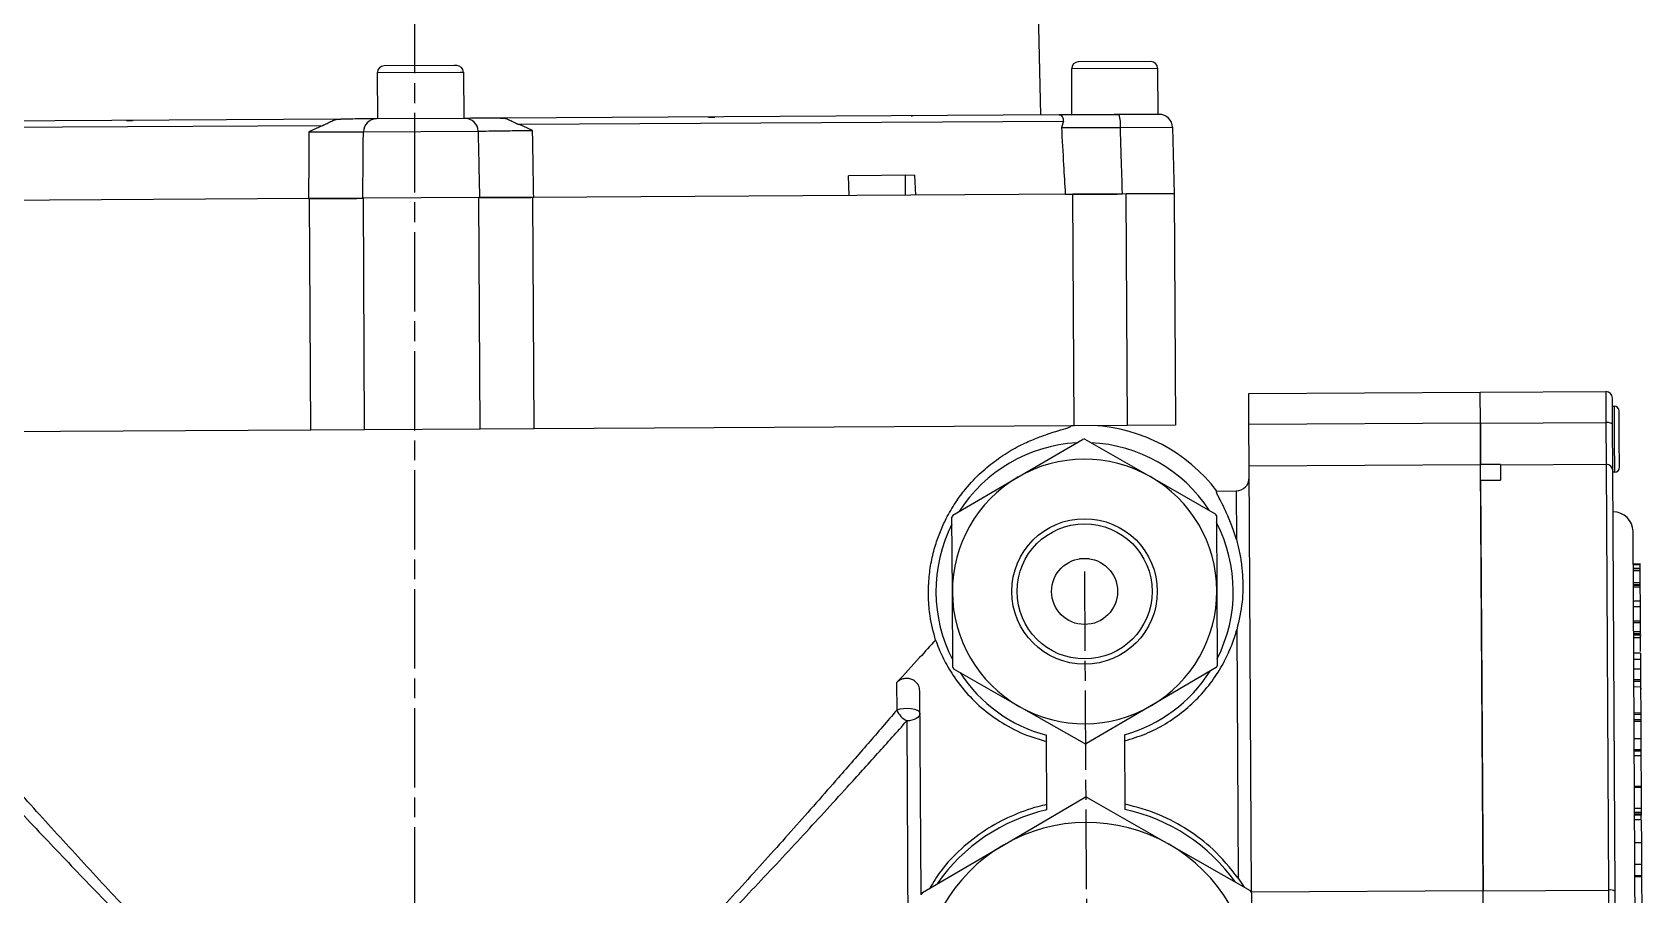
# Model space of a CAD drawing. Header units: millimetres. Extents: x 5231 to 7653, y 7068 to 7959.
# Drawn here: x 6793.1 to 7036.6, y 7641.5 to 7772 of the extents above; entities that cross this region are included whole.
import ezdxf

# ---------------------------------------------------------------- set-up
doc = ezdxf.new("R2010")
doc.units = ezdxf.units.MM
doc.linetypes.add('AM_ISO08W050', pattern=[18, 12, -1.5, 3, -1.5])
doc.layers.add('AM_7', color=4, linetype='AM_ISO08W050', lineweight=25)

msp = doc.modelspace()

# ---------------------------------------------------------------- linework, layer by layer
at = {"color": 7, "linetype": 'Continuous', "lineweight": 25}
for p, q in [((6942.627, 7888.937), (6945.627, 7759.426)), ((6845.348, 7765.853), (6857.855, 7765.925)), ((6856.926, 7766.919), (6846.342, 7766.859)), ((6857.342, 7766.922), (6856.926, 7766.919)), ((6857.855, 7765.925), (6858.348, 7765.927)), ((6858.348, 7765.927), (6858.388, 7758.928)), ((6950.346, 7766.453), (6963.346, 7766.527)), ((6950.386, 7759.453), (6950.346, 7766.453)), ((6962.341, 7767.521), (6951.341, 7767.458)), ((6963.346, 7766.527), (6963.386, 7759.527)), ((6845.388, 7758.853), (6845.348, 7765.853)), ((6839.818, 7758.821), (6755.322, 7758.339)), ((6858.574, 7758.929), (6845.202, 7758.852)), ((6948.454, 7759.442), (6863.958, 7758.959)), ((6950.386, 7759.453), (6957.519, 7759.494)), ((6963.602, 7759.528), (6957.519, 7759.494)), ((6754.7, 7757.388), (6837.08, 7757.858)), ((6837.08, 7757.858), (6834.99, 7756.899)), ((6843.223, 7756.876), (6860.576, 7756.975)), ((6866.707, 7758.027), (6949.087, 7758.498)), ((6868.807, 7757.092), (6866.707, 7758.027)), ((6949.087, 7758.498), (6948.8, 7757.548)), ((6957.718, 7757.53), (6965.613, 7757.575)), ((6965.613, 7757.575), (6965.845, 7747.541)), ((6926.576, 7750.317), (6916.581, 7750.26)), ((6916.71, 7747.26), (6916.581, 7750.26)), ((6925.153, 7750.309), (6925.17, 7747.309)), ((6926.576, 7750.317), (6926.705, 7747.317)), ((6835.068, 7746.794), (6753.395, 7746.328)), ((6843.214, 7746.841), (6835.068, 7746.794)), ((6835.268, 7711.795), (6835.068, 7746.794)), ((6860.7, 7746.941), (6843.214, 7746.841)), ((6843.414, 7711.841), (6843.214, 7746.841)), ((6868.845, 7746.987), (6860.7, 7746.941)), ((6860.899, 7711.941), (6860.7, 7746.941)), ((6950.518, 7747.453), (6868.845, 7746.987)), ((6869.045, 7711.988), (6868.845, 7746.987)), ((6958.564, 7747.499), (6950.518, 7747.453)), ((6950.718, 7712.454), (6950.518, 7747.453)), ((6965.845, 7747.541), (6958.564, 7747.499)), ((6965.845, 7747.541), (6958.564, 7747.499)), ((6958.764, 7712.5), (6958.564, 7747.499)), ((6965.845, 7747.541), (6966.045, 7712.542)), ((6977.128, 7717.305), (7012.127, 7717.505)), ((6977.154, 7712.637), (6977.128, 7717.305)), ((7012.127, 7717.505), (7031.127, 7717.613)), ((7012.154, 7712.837), (7012.127, 7717.505)), ((7031.127, 7717.613), (7031.153, 7712.945)), ((7032.155, 7712.599), (7032.132, 7716.619)), ((7032.139, 7715.419), (7032.389, 7715.42)), ((7032.389, 7715.42), (7032.418, 7710.421)), ((6950.718, 7712.454), (6869.045, 7711.988)), ((6958.764, 7712.5), (6950.718, 7712.454)), ((6966.045, 7712.542), (6958.764, 7712.5)), ((7012.154, 7712.837), (6977.154, 7712.637)), ((6977.19, 7706.314), (6977.154, 7712.637)), ((7012.154, 7712.837), (7031.153, 7712.945)), ((7012.19, 7706.514), (7012.154, 7712.837)), ((7012.154, 7712.837), (7012.189, 7706.571)), ((7031.153, 7712.945), (7031.189, 7706.623)), ((7032.195, 7705.645), (7032.155, 7712.599)), ((7033.168, 7710.425), (7033.144, 7714.675)), ((6835.268, 7711.795), (6753.595, 7711.328)), ((6843.414, 7711.841), (6835.268, 7711.795)), ((6860.899, 7711.941), (6843.414, 7711.841)), ((6869.045, 7711.988), (6860.899, 7711.941)), ((6942.199, 7704.657), (6952.003, 7710.392)), ((6952.33, 7710.394), (6962.199, 7704.772)), ((7032.418, 7710.421), (7032.446, 7705.421)), ((7033.192, 7706.175), (7033.168, 7710.425)), ((7012.19, 7706.514), (6977.19, 7706.314)), ((6977.558, 7641.919), (6977.19, 7706.314)), ((7015.189, 7706.588), (7012.189, 7706.571)), ((7012.558, 7642.119), (7012.19, 7706.514)), ((7015.189, 7706.588), (7015.19, 7706.531)), ((7015.19, 7706.531), (7031.189, 7706.623)), ((7015.19, 7706.531), (7015.203, 7704.231)), ((7031.189, 7706.623), (7031.557, 7642.227)), ((7032.558, 7642.054), (7032.195, 7705.645)), ((7032.446, 7705.421), (7032.196, 7705.419)), ((6932.396, 7698.922), (6942.199, 7704.657)), ((6962.199, 7704.772), (6972.067, 7699.149)), ((7012.203, 7704.214), (7015.203, 7704.231)), ((7012.203, 7704.214), (7012.558, 7642.119)), ((6972.299, 7702.577), (6975.212, 7702.594)), ((6975.212, 7702.594), (6975.253, 7695.252)), ((6932.298, 7687.28), (6932.233, 7698.638)), ((6972.233, 7698.866), (6972.298, 7687.508)), ((7036.03, 7559.439), (7035.248, 7696.436)), ((6953.008, 7692.344), (6951.531, 7692.335)), ((7035.276, 7691.545), (7036.401, 7691.552)), ((7036.276, 7691.408), (7035.276, 7691.402)), ((7036.279, 7690.878), (7035.279, 7690.873)), ((7036.281, 7690.574), (7035.281, 7690.568)), ((7036.281, 7690.524), (7035.281, 7690.518)), ((7036.276, 7691.408), (7036.279, 7690.878)), ((7036.279, 7690.878), (7036.281, 7690.574)), ((7036.281, 7690.608), (7036.281, 7690.524)), ((7036.281, 7690.524), (7036.292, 7688.698)), ((7036.292, 7688.698), (7035.292, 7688.692)), ((7036.294, 7688.405), (7035.294, 7688.399)), ((7036.294, 7688.286), (7035.294, 7688.28)), ((7036.296, 7688.059), (7035.296, 7688.053)), ((7036.292, 7688.698), (7036.294, 7688.405)), ((7036.294, 7688.405), (7036.294, 7688.286)), ((7036.294, 7688.286), (7036.296, 7688.059)), ((7036.296, 7688.059), (7036.308, 7685.909)), ((6932.363, 7675.922), (6932.298, 7687.28)), ((6972.298, 7687.508), (6972.363, 7676.151)), ((7036.308, 7685.909), (7035.308, 7685.904)), ((7036.308, 7685.909), (7036.313, 7685.069)), ((7036.313, 7685.069), (7035.313, 7685.063)), ((7036.313, 7685.069), (7036.325, 7682.905)), ((6975.331, 7681.611), (6975.546, 7644.035)), ((7036.325, 7682.905), (7035.325, 7682.9)), ((7036.327, 7682.639), (7035.327, 7682.634)), ((7036.334, 7681.27), (7035.334, 7681.264)), ((7036.336, 7680.968), (7035.336, 7680.962)), ((7035.337, 7680.836), (7036.462, 7680.842)), ((7036.325, 7682.905), (7036.327, 7682.639)), ((7036.327, 7682.639), (7036.334, 7681.298)), ((7036.339, 7680.368), (7035.339, 7680.363)), ((6972.2, 7675.866), (6962.397, 7670.131)), ((7036.353, 7678.078), (7035.353, 7678.073)), ((7036.358, 7677.088), (7035.358, 7677.083)), ((7036.353, 7678.078), (7036.358, 7677.088)), ((7036.358, 7677.088), (7036.366, 7675.64)), ((7036.362, 7676.489), (7036.487, 7676.49)), ((6923.87, 7673.595), (6923.884, 7669.423)), ((6942.397, 7670.017), (6932.529, 7675.64)), ((7036.366, 7675.64), (7035.366, 7675.634)), ((7036.376, 7674.014), (7035.376, 7674.008)), ((7036.377, 7673.785), (7035.377, 7673.779)), ((7036.366, 7675.64), (7036.376, 7674.014)), ((7036.376, 7674.014), (7036.377, 7673.785)), ((7036.377, 7673.785), (7036.382, 7672.942)), ((7036.378, 7673.534), (7036.503, 7673.535)), ((6927.56, 7641.518), (6927.383, 7672.367)), ((7036.382, 7672.942), (7035.382, 7672.936)), ((7036.382, 7672.942), (7036.404, 7669.012)), ((7036.508, 7672.67), (7036.383, 7672.669)), ((6952.265, 7664.394), (6942.397, 7670.017)), ((6962.397, 7670.131), (6952.593, 7664.396)), ((7036.404, 7669.012), (7035.404, 7669.006)), ((7036.406, 7668.802), (7035.406, 7668.796)), ((7036.404, 7669.012), (7036.406, 7668.802)), ((7036.406, 7668.802), (7036.41, 7667.964)), ((6925.409, 7667.811), (6925.591, 7636.016)), ((7036.41, 7667.964), (7035.41, 7667.958)), ((7036.412, 7667.71), (7035.412, 7667.704)), ((7036.41, 7667.964), (7036.412, 7667.71)), ((7036.412, 7667.71), (7036.427, 7665.125)), ((6946.587, 7654.36), (6946.523, 7665.656)), ((6958.321, 7665.724), (6958.386, 7654.427)), ((7036.427, 7665.125), (7035.427, 7665.119)), ((7036.427, 7665.125), (7036.436, 7663.429)), ((7036.436, 7663.429), (7035.436, 7663.424)), ((7036.437, 7663.244), (7035.437, 7663.239)), ((7036.441, 7662.52), (7035.441, 7662.514)), ((7036.436, 7663.429), (7036.437, 7663.244)), ((7036.437, 7663.244), (7036.441, 7662.52)), ((7036.441, 7662.52), (7036.468, 7657.902)), ((7036.468, 7657.902), (7035.468, 7657.897)), ((7036.469, 7657.75), (7035.469, 7657.744)), ((7036.468, 7657.902), (7036.469, 7657.75)), ((7036.469, 7657.75), (7036.487, 7654.576)), ((6940.017, 7649.042), (6952.271, 7656.211)), ((6952.681, 7656.214), (6965.016, 7649.185)), ((7036.487, 7654.576), (7035.487, 7654.57)), ((7036.49, 7653.965), (7035.49, 7653.959)), ((7036.49, 7653.965), (7036.492, 7653.738)), ((7036.492, 7653.738), (7035.492, 7653.732)), ((7036.492, 7653.583), (7035.492, 7653.578)), ((7036.497, 7652.868), (7035.497, 7652.862)), ((7036.492, 7653.738), (7036.492, 7653.583)), ((7036.496, 7652.937), (7036.492, 7653.574)), ((7036.497, 7652.868), (7036.516, 7649.389)), ((6965.016, 7649.185), (6977.352, 7642.157)), ((7036.516, 7649.389), (7035.516, 7649.383)), ((7036.516, 7649.389), (7036.535, 7646.081)), ((6927.762, 7641.874), (6940.017, 7649.042)), ((7036.535, 7646.081), (7035.535, 7646.075)), ((7036.545, 7644.368), (7035.545, 7644.363)), ((7036.546, 7644.245), (7035.546, 7644.239)), ((7036.535, 7646.081), (7036.545, 7644.368)), ((7036.545, 7644.368), (7036.546, 7644.245)), ((7036.546, 7644.245), (7036.575, 7639.088)), ((6975.546, 7644.035), (6976.445, 7642.674)), ((7012.558, 7642.119), (6977.558, 7641.919)), ((6977.559, 7641.803), (6977.64, 7627.606)), ((7012.558, 7642.119), (7031.557, 7642.227)), ((7012.601, 7634.546), (7012.558, 7642.119)), ((7031.557, 7642.227), (7031.6, 7634.655)), ((7032.606, 7633.724), (7032.558, 7642.054))]:
    msp.add_line(p, q, dxfattribs=at)
at = {"color": 7, "linetype": 'Continuous', "lineweight": 25, "flags": 128}
for points in [[(6950.279, 7712.451), (6950.279, 7712.448), (6950.279, 7712.445), (6950.279, 7712.441), (6950.279, 7712.438), (6950.278, 7712.434), (6950.278, 7712.431), (6950.278, 7712.427), (6950.278, 7712.424)], [(7032.155, 7712.599), (7032.136, 7712.668), (7032.078, 7712.733), (7031.986, 7712.793), (7031.861, 7712.846), (7031.709, 7712.889), (7031.536, 7712.92), (7031.348, 7712.939), (7031.153, 7712.945)], [(6927.403, 7668.979), (6927.31, 7669.192), (6927.042, 7669.383), (6926.624, 7669.537), (6926.095, 7669.638), (6925.502, 7669.678), (6924.899, 7669.653), (6924.343, 7669.565), (6923.884, 7669.423)], [(6927.403, 7668.979), (6927.366, 7668.753), (6927.253, 7668.536), (6927.069, 7668.335), (6926.822, 7668.158), (6926.519, 7668.012), (6926.174, 7667.903), (6925.799, 7667.835), (6925.409, 7667.811)]]:
    msp.add_lwpolyline(points, dxfattribs=at)
at = {"color": 7, "linetype": 'Continuous', "lineweight": 25}
for radius in [11, 10.217, 5]:
    msp.add_circle((6952.298, 7687.394), radius, dxfattribs=at)
for centre, radius, start, end in [((6846.348, 7765.859), 1, 90.32718, 180.32718), ((6857.348, 7765.922), 1, 0.32718, 90.32718), ((6951.346, 7766.458), 1, 90.32718, 180.32718), ((6962.346, 7766.521), 1, 0.32718, 90.32718), ((6845.218, 7756.857), 1.995, 90.45202, 179.45739), ((6858.581, 7756.933), 1.995, 1.19697, 90.20234), ((6952.387, 7757.98), 5.35, 355.16884, 16.43098), ((6963.613, 7757.528), 2, 1.32718, 90.32718), ((7031.132, 7716.613), 1, 0.32718, 90.32718), ((7032.394, 7714.67), 0.75, 0.32718, 90.32718), ((6952.298, 7687.394), 25.111, 93.65538, 94.61457), ((6952.298, 7687.394), 25.111, 37.20256, 86.99898), ((6952.298, 7687.394), 23, 89.91903, 90.73533), ((6952.298, 7687.394), 22.492, 93.10023, 147.55413), ((6952.298, 7687.394), 22.492, 33.10023, 87.55413), ((6952.298, 7687.394), 20, 60.32718, 120.32718), ((7031.203, 7705.631), 0.992, 0.79692, 90.78934), ((7032.442, 7706.171), 0.75, 270.32718, 0.32718), ((6952.298, 7687.394), 20, 120.32718, 180.32718), ((6952.298, 7687.394), 20, 0.32718, 60.32718), ((6975.2, 7704.594), 2, 270.32718, 0.32718), ((6952.298, 7687.394), 23, 149.91903, 150.73533), ((6952.298, 7687.394), 23, 29.91903, 30.73533), ((6952.298, 7687.394), 22.492, 333.10023, 27.55413), ((7032.248, 7696.419), 3, 0.32718, 90.32718), ((6952.298, 7687.394), 22.492, 153.10023, 207.55413), ((6952.298, 7687.394), 20, 180.32718, 240.32718), ((6952.298, 7687.394), 20, 300.32718, 0.32718), ((6952.298, 7687.394), 23, 209.91903, 210.73533), ((6952.298, 7687.394), 23, 329.91903, 330.73533), ((6952.298, 7687.394), 22.492, 213.10023, 255.12119), ((6952.298, 7687.394), 22.492, 285.53317, 327.55413), ((6927.225, 7671.056), 3.719, 206.05336, 240.7735), ((6952.298, 7687.394), 20, 240.32718, 300.32718), ((6952.298, 7687.394), 23, 269.91903, 270.73533), ((6952.64, 7627.464), 27.569, 102.6833, 145.25906), ((6952.64, 7627.464), 28.75, 89.91903, 90.73533), ((6952.64, 7627.464), 27.569, 35.3953, 77.97106), ((6952.64, 7627.464), 25, 60.32718, 120.32718), ((6952.64, 7627.464), 25, 0.32718, 60.32718), ((6952.64, 7627.464), 25, 120.32718, 180.32718), ((6952.64, 7627.464), 28.75, 149.91903, 150.73533), ((6952.64, 7627.464), 28.75, 29.91903, 30.73533), ((7031.808, 7640.697), 1.551, 61.06161, 99.30615)]:
    msp.add_arc(centre, radius, start, end, dxfattribs=at)
for points, knots in [([(6807.388, 7758.625), (6807.535, 7758.616), (6807.827, 7758.597), (6808.175, 7758.609), (6808.353, 7758.638), (6808.38, 7758.642)], [0, 0, 0, 0, 0.4631823, 0.9181257, 1, 1, 1, 1]), ([(6837.081, 7757.855), (6837.299, 7757.955), (6837.76, 7758.167), (6838.427, 7758.539), (6838.989, 7758.762), (6839.43, 7758.822), (6839.69, 7758.822), (6839.818, 7758.821)], [0, 0, 0, 0, 0.2356378, 0.4976862, 0.749308, 0.8757894, 1, 1, 1, 1]), ([(6845.202, 7758.852), (6845.032, 7758.851), (6844.691, 7758.849), (6843.356, 7758.842), (6841.669, 7758.832), (6840.437, 7758.825), (6839.818, 7758.821)], [0, 0, 0, 0, 0.2799126, 0.5583241, 0.7781328, 1, 1, 1, 1]), ([(6863.958, 7758.959), (6863.171, 7758.955), (6861.608, 7758.946), (6859.967, 7758.937), (6858.938, 7758.931), (6858.695, 7758.929), (6858.574, 7758.929)], [0, 0, 0, 0, 0.2818719, 0.5606521, 0.7796601, 1, 1, 1, 1]), ([(6863.958, 7758.959), (6864.086, 7758.96), (6864.278, 7758.962), (6864.464, 7758.95), (6864.795, 7758.903), (6865.305, 7758.719), (6866.023, 7758.328), (6866.486, 7758.122), (6866.706, 7758.024)], [0, 0, 0, 0, 0.1242574, 0.1869719, 0.1977105, 0.5021262, 0.7642666, 1, 1, 1, 1]), ([(6895.396, 7759.139), (6895.423, 7759.135), (6895.602, 7759.108), (6895.95, 7759.1), (6896.241, 7759.122), (6896.388, 7759.134)], [0, 0, 0, 0, 0.0818843, 0.5368452, 1, 1, 1, 1]), ([(6926.05, 7759.303), (6926.109, 7759.291), (6926.219, 7759.27), (6926.228, 7759.29), (6926.233, 7759.3)], [0, 0, 0, 0, 0.5394921, 1, 1, 1, 1]), ([(6957.519, 7759.494), (6956.516, 7759.488), (6954.516, 7759.476), (6951.987, 7759.462), (6949.986, 7759.451), (6948.966, 7759.445), (6948.454, 7759.442)], [0, 0, 0, 0, 0.2799126, 0.5583241, 0.7781328, 1, 1, 1, 1]), ([(6949.087, 7758.494), (6949.108, 7758.594), (6949.15, 7758.803), (6949.015, 7759.17), (6948.753, 7759.389), (6948.474, 7759.445), (6948.461, 7759.443), (6948.454, 7759.442)], [0, 0, 0, 0, 0.2356378, 0.4976862, 0.749308, 0.8757894, 1, 1, 1, 1]), ([(6834.99, 7756.899), (6834.978, 7755.012), (6834.956, 7751.644), (6834.937, 7748.275), (6834.929, 7746.793)], [0, 0, 0, 0, 0.55999999, 1, 1, 1, 1]), ([(6834.99, 7756.899), (6836.042, 7756.904), (6838.148, 7756.916), (6840.731, 7756.916), (6842.607, 7756.903), (6843.018, 7756.885), (6843.223, 7756.876)], [0, 0, 0, 0, 0.2496929, 0.49994, 0.7499529, 1, 1, 1, 1]), ([(6843.131, 7746.84), (6843.148, 7748.714), (6843.178, 7752.059), (6843.209, 7755.404), (6843.223, 7756.876)], [0, 0, 0, 0, 0.56, 1, 1, 1, 1]), ([(6860.576, 7756.975), (6860.781, 7756.986), (6861.191, 7757.01), (6863.067, 7757.043), (6865.649, 7757.073), (6867.755, 7757.085), (6868.807, 7757.092)], [0, 0, 0, 0, 0.2500471, 0.50006, 0.7503071, 1, 1, 1, 1]), ([(6860.576, 7756.975), (6860.615, 7755.102), (6860.684, 7751.757), (6860.752, 7748.413), (6860.782, 7746.941)], [0, 0, 0, 0, 0.56, 1, 1, 1, 1]), ([(6868.984, 7746.988), (6868.952, 7748.874), (6868.895, 7752.242), (6868.834, 7755.61), (6868.807, 7757.092)], [0, 0, 0, 0, 0.56, 1, 1, 1, 1]), ([(6948.8, 7757.548), (6949.089, 7757.55), (6949.669, 7757.553), (6951.757, 7757.55), (6954.499, 7757.542), (6956.645, 7757.534), (6957.718, 7757.53)], [0, 0, 0, 0, 0.2496929, 0.49994, 0.7499529, 1, 1, 1, 1]), ([(6948.8, 7757.548), (6948.907, 7755.663), (6949.099, 7752.296), (6949.29, 7748.928), (6949.375, 7747.447)], [0, 0, 0, 0, 0.56, 1, 1, 1, 1]), ([(6958.025, 7747.496), (6957.968, 7749.369), (6957.865, 7752.714), (6957.763, 7756.058), (6957.718, 7757.53)], [0, 0, 0, 0, 0.56, 1, 1, 1, 1]), ([(6834.929, 7746.793), (6835.961, 7746.799), (6838.023, 7746.811), (6840.567, 7746.826), (6842.449, 7746.836), (6842.903, 7746.839), (6843.131, 7746.84)], [0, 0, 0, 0, 0.25004665, 0.49944856, 0.74939592, 1, 1, 1, 1]), ([(6860.782, 7746.941), (6861.009, 7746.942), (6861.461, 7746.945), (6863.339, 7746.956), (6865.884, 7746.97), (6867.95, 7746.982), (6868.984, 7746.988)], [0, 0, 0, 0, 0.25006523, 0.49944561, 0.74938637, 1, 1, 1, 1]), ([(6949.375, 7747.447), (6949.656, 7747.449), (6950.217, 7747.452), (6952.236, 7747.463), (6954.885, 7747.478), (6956.978, 7747.49), (6958.025, 7747.496)], [0, 0, 0, 0, 0.25004665, 0.49944856, 0.74939592, 1, 1, 1, 1]), ([(6929.755, 7680.036), (6929.444, 7681.214), (6928.923, 7683.19), (6928.646, 7686.405), (6928.704, 7689.193), (6929.086, 7691.899), (6929.684, 7694.319), (6930.466, 7696.504), (6931.473, 7698.698), (6932.761, 7700.874), (6934.554, 7703.28), (6936.673, 7705.483), (6939.142, 7707.466), (6941.562, 7708.999), (6943.833, 7710.116), (6946.234, 7711.044), (6948.387, 7711.739), (6949.967, 7712.168), (6950.174, 7712.338), (6950.278, 7712.424)], [0, 0, 0, 0, 0.0524644, 0.0880179, 0.1235189, 0.1545463, 0.1855747, 0.2129029, 0.2402498, 0.2785511, 0.3169145, 0.375364, 0.4339414, 0.5039498, 0.5742299, 0.6444112, 0.762778, 0.8815399, 1, 1, 1, 1]), ([(6975.253, 7695.252), (6974.999, 7696.056), (6974.49, 7697.663), (6973.652, 7699.547), (6972.916, 7701.028), (6972.429, 7701.965), (6972.209, 7702.487), (6972.269, 7702.547), (6972.299, 7702.577)], [0, 0, 0, 0, 0.1761379, 0.3522824, 0.5329636, 0.7136039, 0.8563573, 1, 1, 1, 1]), ([(6975.253, 7695.252), (6975.406, 7694.673), (6975.71, 7693.514), (6976.035, 7691.596), (6976.257, 7689.137), (6976.259, 7685.833), (6975.643, 7683.029), (6975.331, 7681.611)], [0, 0, 0, 0, 0.1655382, 0.3311044, 0.4973419, 0.7459105, 1, 1, 1, 1]), ([(6958.327, 7664.777), (6959.417, 7665.115), (6961.599, 7665.789), (6964.622, 7667.358), (6967.363, 7669.286), (6969.821, 7671.586), (6971.89, 7674.156), (6973.467, 7676.773), (6974.611, 7679.282), (6975.091, 7680.835), (6975.331, 7681.611)], [0, 0, 0, 0, 0.1205997, 0.2412267, 0.3666806, 0.4921926, 0.6282377, 0.7643753, 0.8821668, 1, 1, 1, 1]), ([(7036.334, 7681.27), (7036.335, 7681.205), (7036.335, 7681.089), (7036.336, 7681.005), (7036.336, 7680.968)], [0, 0, 0, 0, 0.5602927, 1, 1, 1, 1]), ([(7036.337, 7680.84), (7036.337, 7680.821), (7036.337, 7680.787), (7036.339, 7680.497), (7036.339, 7680.368)], [0, 0, 0, 0, 0.5586011, 1, 1, 1, 1]), ([(6929.755, 7680.036), (6928.962, 7679.161), (6927.063, 7677.067), (6925.045, 7674.872), (6923.87, 7673.595)], [0, 0, 0, 0, 0.417812, 1, 1, 1, 1]), ([(6929.755, 7680.036), (6930.079, 7679.204), (6930.726, 7677.539), (6932.221, 7674.874), (6934.255, 7672.141), (6936.956, 7669.467), (6940.219, 7667.18), (6943.48, 7665.582), (6945.676, 7664.954), (6946.528, 7664.71)], [0, 0, 0, 0, 0.1341642, 0.2682662, 0.4257, 0.583, 0.741395, 0.8996963, 1, 1, 1, 1]), ([(7036.339, 7680.368), (7036.34, 7680.206), (7036.342, 7679.881), (7036.346, 7679.215), (7036.349, 7678.66), (7036.351, 7678.358), (7036.351, 7678.302)], [0, 0, 0, 0, 0.3103563, 0.6202424, 0.9300981, 1, 1, 1, 1]), ([(6927.383, 7672.367), (6927.348, 7672.639), (6927.279, 7673.161), (6926.793, 7673.759), (6926.188, 7674.119), (6925.564, 7674.263), (6924.947, 7674.221), (6924.401, 7674.028), (6924.06, 7673.791), (6923.903, 7673.629), (6923.87, 7673.595)], [0, 0, 0, 0, 0.19541191, 0.37575572, 0.5017625, 0.62830396, 0.74180339, 0.85143887, 0.96812124, 1, 1, 1, 1]), ([(6818.877, 7627.491), (6816.389, 7630.024), (6811.413, 7635.087), (6804.088, 7642.882), (6796.866, 7650.723), (6790.599, 7657.674), (6785.282, 7663.646), (6782.375, 7666.95), (6780.918, 7668.607)], [0, 0, 0, 0, 0.1836196, 0.367222, 0.5564109, 0.7455629, 0.8724613, 1, 1, 1, 1]), ([(6923.884, 7669.423), (6922.454, 7667.759), (6919.585, 7664.422), (6914.405, 7658.468), (6908.354, 7651.599), (6901.306, 7643.761), (6894.004, 7635.8), (6888.933, 7630.518), (6886.398, 7627.877)], [0, 0, 0, 0, 0.1268853, 0.2544367, 0.4378502, 0.6212966, 0.8106384, 1, 1, 1, 1]), ([(6779.412, 7666.977), (6780.888, 7665.362), (6783.848, 7662.124), (6789.195, 7656.346), (6795.441, 7649.679), (6802.716, 7642.075), (6810.249, 7634.359), (6815.474, 7629.25), (6818.086, 7626.695)], [0, 0, 0, 0, 0.1267265, 0.2541095, 0.4376598, 0.6212433, 0.8106118, 1, 1, 1, 1]), ([(6887.197, 7627.09), (6889.704, 7629.597), (6894.718, 7634.611), (6902.095, 7642.331), (6909.366, 7650.099), (6915.673, 7656.985), (6921.021, 7662.899), (6923.944, 7666.171), (6925.409, 7667.811)], [0, 0, 0, 0, 0.1837578, 0.3674983, 0.5567128, 0.7458901, 0.8726298, 1, 1, 1, 1]), ([(6946.582, 7655.172), (6946.135, 7655.066), (6944.263, 7654.623), (6941.08, 7653.458), (6937.161, 7651.337), (6933.61, 7648.544), (6930.729, 7645.608), (6929.407, 7643.407), (6928.879, 7642.527)], [0, 0, 0, 0, 0.0610661, 0.2554135, 0.4498207, 0.6562092, 0.8626107, 1, 1, 1, 1]), ([(6975.546, 7644.035), (6974.319, 7645.552), (6972.092, 7648.308), (6967.949, 7651.436), (6963.506, 7653.867), (6960.142, 7654.768), (6958.381, 7655.24)], [0, 0, 0, 0, 0.27942187, 0.50744904, 0.74219521, 1, 1, 1, 1]), ([(7036.487, 7654.576), (7036.487, 7654.539), (7036.487, 7654.467), (7036.489, 7654.222), (7036.49, 7654.063), (7036.49, 7653.965)], [0, 0, 0, 0, 0.28158654, 0.56019082, 1, 1, 1, 1])]:
    msp.add_open_spline(points, degree=3, knots=knots, dxfattribs=at)
at = {"layer": 'AM_7'}
for p, q in [((6850.975, 7921.741), (6850.975, 7543.945)), ((6952.281, 7690.394), (6953, 7564.533))]:
    msp.add_line(p, q, dxfattribs=at)

doc.saveas('drawing.dxf')
